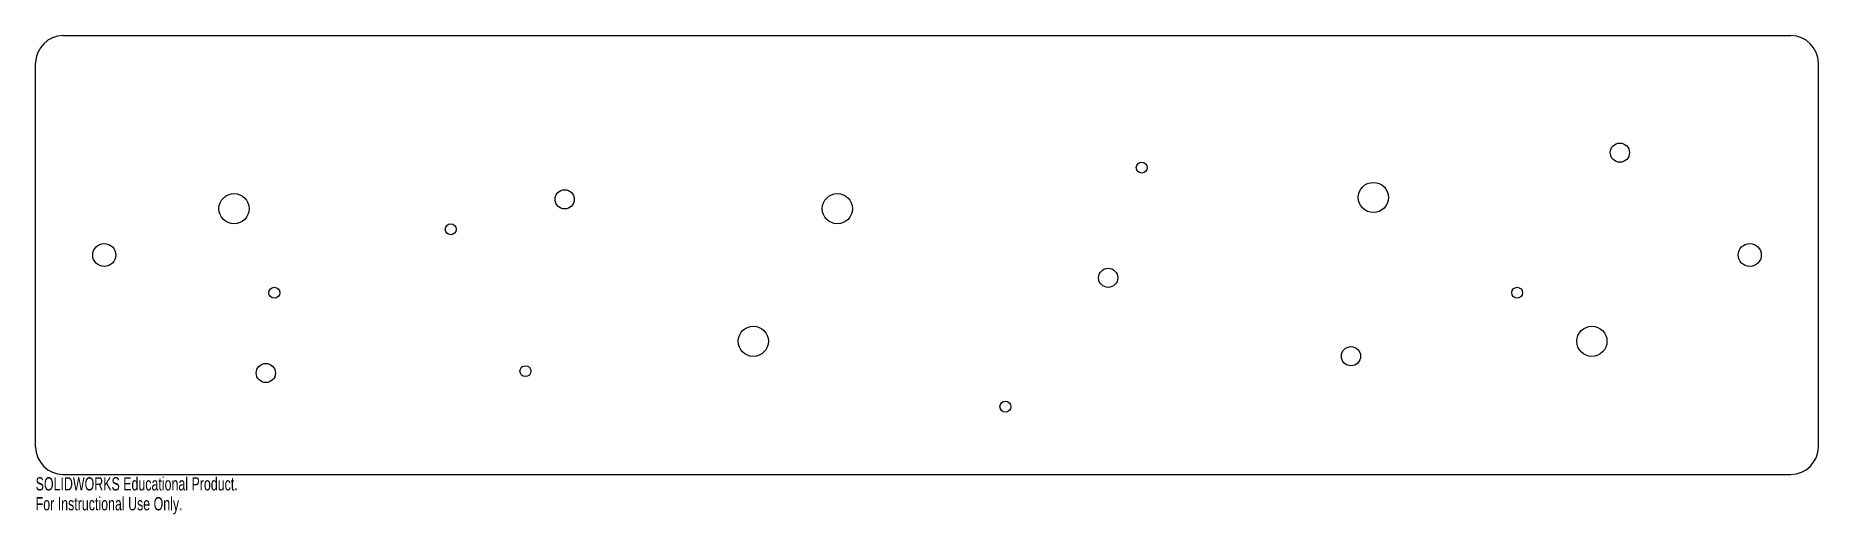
# Model space of a CAD drawing. Header units: millimetres. Extents: x 0 to 650, y -15 to 160.
import ezdxf

# ---------------------------------------------------------------- set-up
doc = ezdxf.new("R2010")
doc.units = ezdxf.units.MM
doc.styles.add('SLDTEXTSTYLE0', font='TXT', dxfattribs={"width": 0.7})

msp = doc.modelspace()

# ---------------------------------------------------------------- linework, layer by layer
at = {"color": 7, "linetype": 'Continuous', "lineweight": 25}
for p, q in [((10, 160), (640, 160)), ((0, 10), (0, 150)), ((650, 10), (650, 150)), ((10, 0), (640, 0))]:
    msp.add_line(p, q, dxfattribs=at)
for centre, radius in [((577.65, 117.33), 3.5), ((403.31, 111.88), 2), ((487.76, 100.99), 5.5), ((72.35, 96.9), 5.5), ((192.89, 100.3), 3.5), ((292.31, 96.9), 5.5), ((151.35, 89.41), 2), ((25, 80), 4.2), ((625, 80), 4.2), ((391.06, 71.7), 3.5), ((87.01, 66.25), 2), ((540.19, 66.25), 2), ((261.67, 48.55), 5.5), ((567.43, 48.55), 5.5), ((479.58, 43.1), 3.5), ((83.93, 36.97), 3.5), ((178.59, 37.65), 2), ((353.6, 24.71), 2)]:
    msp.add_circle(centre, radius, dxfattribs=at)
for centre, start, end in [((10, 150), 90, 180), ((640, 150), 0, 90), ((10, 10), 180, 270), ((640, 10), 270, 0)]:
    msp.add_arc(centre, 10, start, end, dxfattribs=at)

# ---------------------------------------------------------------- texts
at = {"color": 7, "linetype": 'Continuous', "char_height": 4.8336, "attachment_point": 1, "style": 'SLDTEXTSTYLE0'}
for s, insert in [('SOLIDWORKS Educational Product.', (0, -1.02)), ('For Instructional Use Only.', (0, -8.27))]:
    msp.add_mtext(s, dxfattribs=dict(at, insert=insert))

doc.saveas('drawing.dxf')
